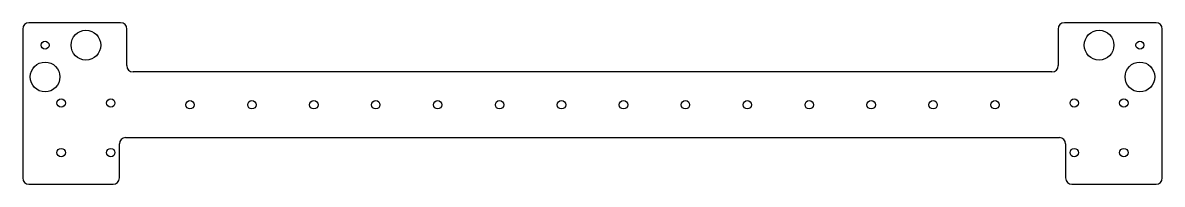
# Model space of a CAD drawing. Header units: millimetres. Extents: x -230 to 230, y -19 to 46.
import ezdxf

# ---------------------------------------------------------------- set-up
doc = ezdxf.new("R2010")
doc.units = ezdxf.units.MM

msp = doc.modelspace()

# ---------------------------------------------------------------- linework, layer by layer
at = {"color": 7, "linetype": 'Continuous', "lineweight": 25}
for p, q in [((-190.5, 46.25), (-227.5, 46.25)), ((227.5, 46.25), (190.5, 46.25)), ((-230, 43.75), (-230, -16.25)), ((-188, 29), (-188, 43.75)), ((188, 43.75), (188, 29)), ((230, -16.25), (230, 43.75)), ((185.5, 26.5), (-185.5, 26.5)), ((-188.5, 0), (188.5, 0)), ((-191, -16.25), (-191, -2.5)), ((191, -2.5), (191, -16.25)), ((-227.5, -18.75), (-193.5, -18.75)), ((193.5, -18.75), (227.5, -18.75))]:
    msp.add_line(p, q, dxfattribs=at)
for centre, radius in [((-204.5, 37.25), 5.99), ((204.5, 37.25), 5.99), ((-221, 37.25), 1.6), ((221, 37.25), 1.6), ((-221, 24.43), 5.99), ((221, 24.43), 5.99), ((-214.5, 13.95), 1.7), ((-194.5, 13.95), 1.7), ((-162.5, 13.25), 1.7), ((-137.5, 13.25), 1.7), ((-112.5, 13.25), 1.7), ((-87.5, 13.25), 1.7), ((-62.5, 13.25), 1.7), ((-37.5, 13.25), 1.7), ((-12.5, 13.25), 1.7), ((12.5, 13.25), 1.7), ((37.5, 13.25), 1.7), ((62.5, 13.25), 1.7), ((87.5, 13.25), 1.7), ((112.5, 13.25), 1.7), ((137.5, 13.25), 1.7), ((162.5, 13.25), 1.7), ((194.5, 13.95), 1.7), ((214.5, 13.95), 1.7), ((-214.5, -6.05), 1.7), ((-194.5, -6.05), 1.7), ((194.5, -6.05), 1.7), ((214.5, -6.05), 1.7)]:
    msp.add_circle(centre, radius, dxfattribs=at)
for centre, start, end in [((-227.5, 43.75), 90, 180), ((-190.5, 43.75), 0, 90), ((190.5, 43.75), 90, 180), ((227.5, 43.75), 0, 90), ((-185.5, 29), 180, 270), ((185.5, 29), 270, 0), ((-188.5, -2.5), 90, 180), ((188.5, -2.5), 0, 90), ((-227.5, -16.25), 180, 270), ((-193.5, -16.25), 270, 0), ((193.5, -16.25), 180, 270), ((227.5, -16.25), 270, 0)]:
    msp.add_arc(centre, 2.5, start, end, dxfattribs=at)

doc.saveas('drawing.dxf')
